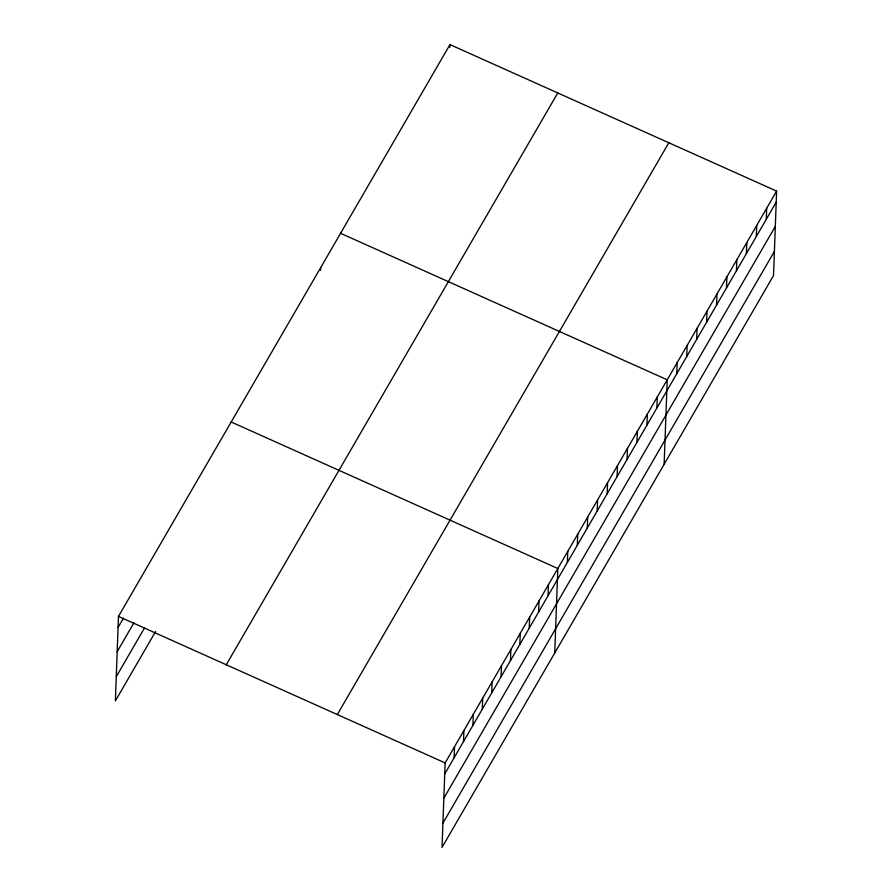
<?xml version="1.0" encoding="UTF-8"?>
<svg xmlns="http://www.w3.org/2000/svg" width="892" height="892" viewBox="0 0 892 892"><rect width="100%" height="100%" fill="white"/><g stroke="black" fill="none" stroke-linecap="round" stroke-linejoin="round"><path stroke-width="1.34" d="M776.62 191.111L445.13 762.916L442.031 847.4L773.52 275.595L776.62 191.111L449.969 44.6L118.48 616.405L115.38 700.889L155.632 631.458M320.585 270.365L320.685 267.6M449.869 47.365L449.969 44.6M454.117 757.776L454.519 746.716M463.505 741.575L463.907 730.515M472.894 725.374L473.306 714.314M482.293 709.173L482.695 698.113M491.682 692.972L492.083 681.912M501.07 676.772L501.482 665.711M510.469 660.571L510.871 649.51M519.858 644.37L520.259 633.309M529.246 628.169L529.658 617.108M538.645 611.968L539.047 600.907M548.034 595.767L548.446 584.706M554.735 652.989L557.835 568.505L231.184 421.994M567.368 562.406L567.78 551.345M577.314 545.257L577.726 534.197M587.259 528.097L587.672 517.037M597.205 510.949L597.618 499.888M607.151 493.789L607.552 482.728M617.097 476.64L617.498 465.579M627.043 459.48L627.444 448.42M636.988 442.332L637.39 431.271M646.934 425.172L647.336 414.111M656.88 408.023L657.281 396.962M664.127 464.286L667.227 379.802L340.577 233.291M676.76 373.715L677.173 362.654M686.706 356.555L687.119 345.494M696.652 339.406L697.065 328.345M706.598 322.246L707.01 311.185M716.544 305.097L716.956 294.037M726.489 287.938L726.891 276.877M736.435 270.789L736.837 259.728M746.381 253.629L746.782 242.568M756.327 236.48L756.728 225.42M766.273 219.32L766.674 208.26M118.067 627.466L123.442 618.212M117.186 651.695L133.956 622.761M116.272 676.66L144.448 628.057M226.267 664.752L557.768 92.946M337.332 714.57L668.822 142.765M444.718 773.977L776.218 202.172M443.837 798.206L775.326 226.401M442.911 823.171L774.412 251.366M118.48 616.405L445.13 762.916"/></g></svg>
